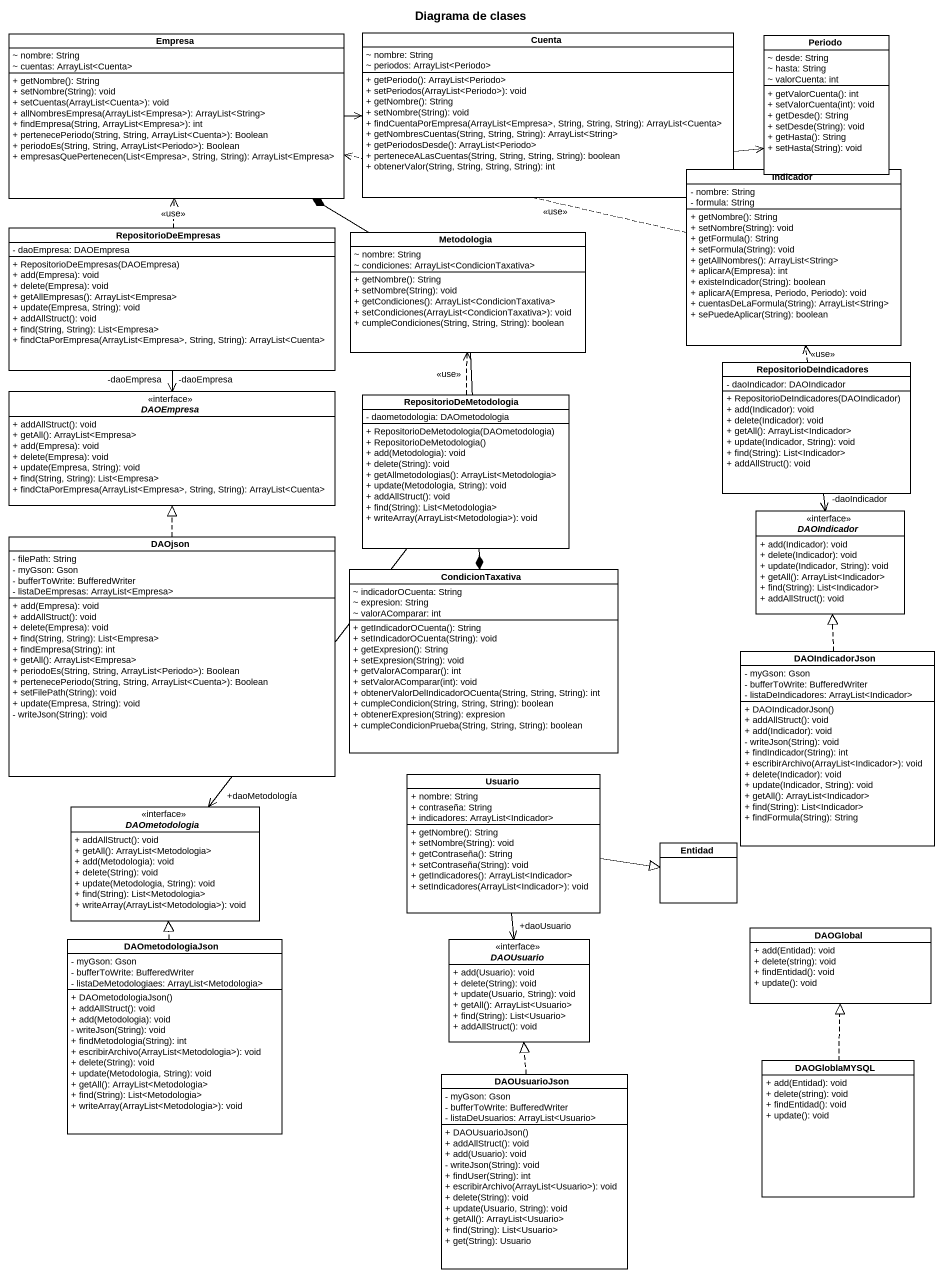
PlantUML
@startuml
title Diagrama de clases
hide circle
hide empty members
skinparam classAttributeIconSize 0
class Empresa {
  ~ nombre: String
  ~ cuentas: ArrayList<Cuenta>
  + getNombre(): String
  + setNombre(String): void
  + setCuentas(ArrayList<Cuenta>): void
  + allNombresEmpresa(ArrayList<Empresa>): ArrayList<String>
  + findEmpresa(String, ArrayList<Empresa>): int
  + pertenecePeriodo(String, String, ArrayList<Cuenta>): Boolean
  + periodoEs(String, String, ArrayList<Periodo>): Boolean
  + empresasQuePertenecen(List<Empresa>, String, String): ArrayList<Empresa>
}
class Cuenta {
  ~ nombre: String
  ~ periodos: ArrayList<Periodo>
  + getPeriodo(): ArrayList<Periodo>
  + setPeriodos(ArrayList<Periodo>): void
  + getNombre(): String
  + setNombre(String): void
  + findCuentaPorEmpresa(ArrayList<Empresa>, String, String, String): ArrayList<Cuenta>
  + getNombresCuentas(String, String, String): ArrayList<String>
  + getPeriodosDesde(): ArrayList<Periodo>
  + perteneceALasCuentas(String, String, String, String): boolean
  + obtenerValor(String, String, String, String): int
}
class Periodo {
  ~ desde: String
  ~ hasta: String
  ~ valorCuenta: int
  + getValorCuenta(): int
  + setValorCuenta(int): void
  + getDesde(): String
  + setDesde(String): void
  + getHasta(): String
  + setHasta(String): void
}
class Indicador {
  - nombre: String
  - formula: String
  + getNombre(): String
  + setNombre(String): void
  + getFormula(): String
  + setFormula(String): void
  + getAllNombres(): ArrayList<String>
  + aplicarA(Empresa): int
  + existeIndicador(String): boolean
  + aplicarA(Empresa, Periodo, Periodo): void
  + cuentasDeLaFormula(String): ArrayList<String>
  + sePuedeAplicar(String): boolean
}
class RepositorioDeEmpresas {
  - daoEmpresa: DAOEmpresa
  + RepositorioDeEmpresas(DAOEmpresa)
  + add(Empresa): void
  + delete(Empresa): void
  + getAllEmpresas(): ArrayList<Empresa>
  + update(Empresa, String): void
  + addAllStruct(): void
  + find(String, String): List<Empresa>
  + findCtaPorEmpresa(ArrayList<Empresa>, String, String): ArrayList<Cuenta>
}
class Metodologia {
  ~ nombre: String
  ~ condiciones: ArrayList<CondicionTaxativa>
  + getNombre(): String
  + setNombre(String): void
  + getCondiciones(): ArrayList<CondicionTaxativa>
  + setCondiciones(ArrayList<CondicionTaxativa>): void
  + cumpleCondiciones(String, String, String): boolean
}
interface DAOEmpresa <<interface>> {
  + addAllStruct(): void
  + getAll(): ArrayList<Empresa>
  + add(Empresa): void
  + delete(Empresa): void
  + update(Empresa, String): void
  + find(String, String): List<Empresa>
  + findCtaPorEmpresa(ArrayList<Empresa>, String, String): ArrayList<Cuenta>
}
class RepositorioDeIndicadores {
  - daoIndicador: DAOIndicador
  + RepositorioDeIndicadores(DAOIndicador)
  + add(Indicador): void
  + delete(Indicador): void
  + getAll(): ArrayList<Indicador>
  + update(Indicador, String): void
  + find(String): List<Indicador>
  + addAllStruct(): void
}
class RepositorioDeMetodologia {
  - daometodologia: DAOmetodologia
  + RepositorioDeMetodologia(DAOmetodologia)
  + RepositorioDeMetodologia()
  + add(Metodologia): void
  + delete(String): void
  + getAllmetodologias(): ArrayList<Metodologia>
  + update(Metodologia, String): void
  + addAllStruct(): void
  + find(String): List<Metodologia>
  + writeArray(ArrayList<Metodologia>): void
}
class DAOjson {
  - filePath: String
  - myGson: Gson
  - bufferToWrite: BufferedWriter
  - listaDeEmpresas: ArrayList<Empresa>
  + add(Empresa): void
  + addAllStruct(): void
  + delete(Empresa): void
  + find(String, String): List<Empresa>
  + findEmpresa(String): int
  + getAll(): ArrayList<Empresa>
  + periodoEs(String, String, ArrayList<Periodo>): Boolean
  + pertenecePeriodo(String, String, ArrayList<Cuenta>): Boolean
  + setFilePath(String): void
  + update(Empresa, String): void
  - writeJson(String): void
}
interface DAOIndicador <<interface>> {
  + add(Indicador): void
  + delete(Indicador): void
  + update(Indicador, String): void
  + getAll(): ArrayList<Indicador>
  + find(String): List<Indicador>
  + addAllStruct(): void
}
class CondicionTaxativa {
  ~ indicadorOCuenta: String
  ~ expresion: String
  ~ valorAComparar: int
  + getIndicadorOCuenta(): String
  + setIndicadorOCuenta(String): void
  + getExpresion(): String
  + setExpresion(String): void
  + getValorAComparar(): int
  + setValorAComparar(int): void
  + obtenerValorDelIndicadorOCuenta(String, String, String): int
  + cumpleCondicion(String, String, String): boolean
  + obtenerExpresion(String): expresion
  + cumpleCondicionPrueba(String, String, String): boolean
}
class DAOIndicadorJson {
  - myGson: Gson
  - bufferToWrite: BufferedWriter
  - listaDeIndicadores: ArrayList<Indicador>
  + DAOIndicadorJson()
  + addAllStruct(): void
  + add(Indicador): void
  - writeJson(String): void
  + findIndicador(String): int
  + escribirArchivo(ArrayList<Indicador>): void
  + delete(Indicador): void
  + update(Indicador, String): void
  + getAll(): ArrayList<Indicador>
  + find(String): List<Indicador>
  + findFormula(String): String
}
class Usuario {
  + nombre: String
  + contraseña: String
  + indicadores: ArrayList<Indicador>
  + getNombre(): String
  + setNombre(String): void
  + getContraseña(): String
  + setContraseña(String): void
  + getIndicadores(): ArrayList<Indicador>
  + setIndicadores(ArrayList<Indicador>): void
}
interface DAOmetodologia <<interface>> {
  + addAllStruct(): void
  + getAll(): ArrayList<Metodologia>
  + add(Metodologia): void
  + delete(String): void
  + update(Metodologia, String): void
  + find(String): List<Metodologia>
  + writeArray(ArrayList<Metodologia>): void
}
class Entidad
class DAOGlobal {
  + add(Entidad): void
  + delete(string): void
  + findEntidad(): void
  + update(): void
}
class DAOmetodologiaJson {
  - myGson: Gson
  - bufferToWrite: BufferedWriter
  - listaDeMetodologiaes: ArrayList<Metodologia>
  + DAOmetodologiaJson()
  + addAllStruct(): void
  + add(Metodologia): void
  - writeJson(String): void
  + findMetodologia(String): int
  + escribirArchivo(ArrayList<Metodologia>): void
  + delete(String): void
  + update(Metodologia, String): void
  + getAll(): ArrayList<Metodologia>
  + find(String): List<Metodologia>
  + writeArray(ArrayList<Metodologia>): void
}
interface DAOUsuario <<interface>> {
  + add(Usuario): void
  + delete(String): void
  + update(Usuario, String): void
  + getAll(): ArrayList<Usuario>
  + find(String): List<Usuario>
  + addAllStruct(): void
}
class DAOUsuarioJson {
  - myGson: Gson
  - bufferToWrite: BufferedWriter
  - listaDeUsuarios: ArrayList<Usuario>
  + DAOUsuarioJson()
  + addAllStruct(): void
  + add(Usuario): void
  - writeJson(String): void
  + findUser(String): int
  + escribirArchivo(ArrayList<Usuario>): void
  + delete(String): void
  + update(Usuario, String): void
  + getAll(): ArrayList<Usuario>
  + find(String): List<Usuario>
  + get(String): Usuario
}
class DAOGloblaMYSQL {
  + add(Entidad): void
  + delete(string): void
  + findEntidad(): void
  + update(): void
}
Empresa -right-> Cuenta
Cuenta -right-> Periodo
Indicador .left.> Empresa : <<use>>
RepositorioDeEmpresas .up.> Empresa : <<use>>
RepositorioDeEmpresas --> "-daoEmpresa" DAOEmpresa
RepositorioDeEmpresas --> "-daoEmpresa" DAOEmpresa
Metodologia -up-* Empresa
Metodologia --* CondicionTaxativa
RepositorioDeIndicadores .up.> Indicador : <<use>>
RepositorioDeIndicadores --> "-daoIndicador" DAOIndicador
RepositorioDeMetodologia .up.> Metodologia : <<use>>
RepositorioDeMetodologia --> "+daoMetodología" DAOmetodologia
DAOjson .up.|> DAOEmpresa
DAOIndicadorJson .up.|> DAOIndicador
Usuario -right-|> Entidad
Usuario "+daoUsuario" --> DAOUsuario
DAOmetodologiaJson .up.|> DAOmetodologia
DAOUsuarioJson .up.|> DAOUsuario
DAOGloblaMYSQL .up.|> DAOGlobal
@enduml
